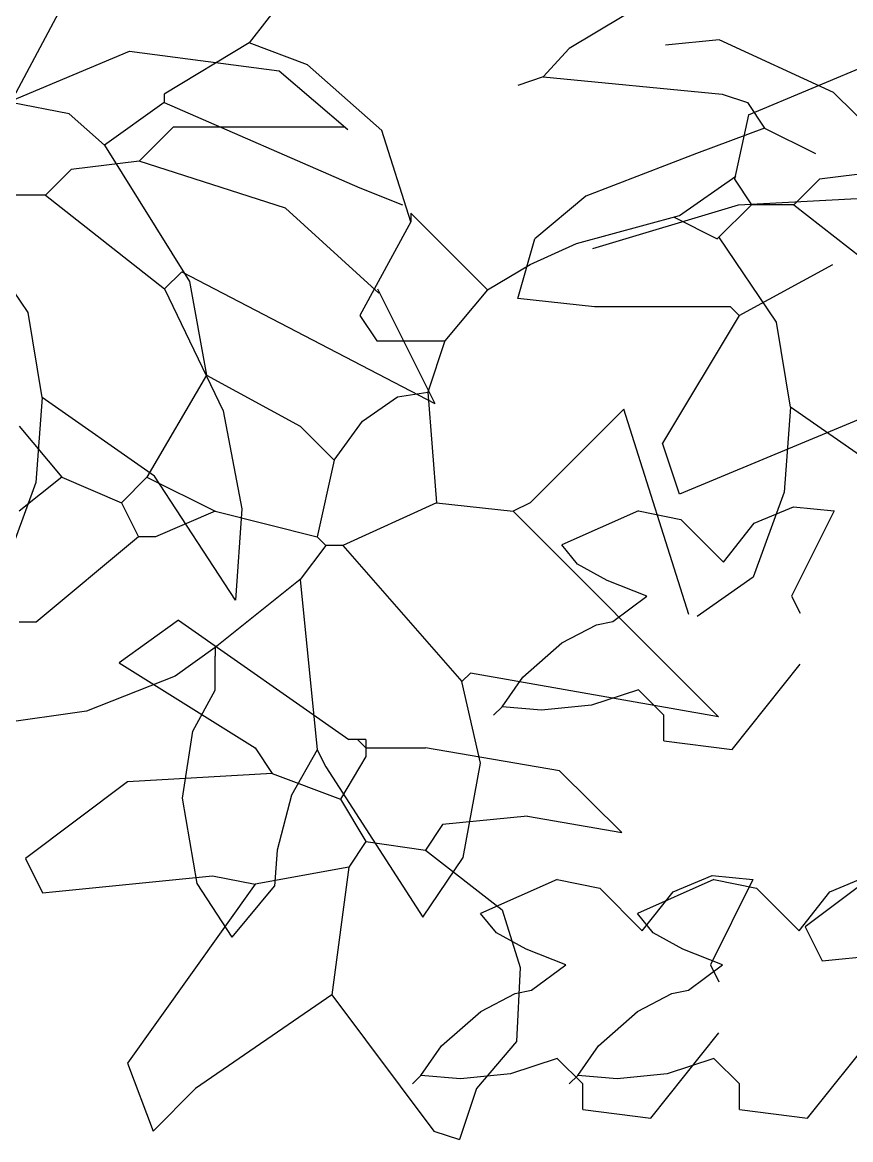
# Model space of a CAD drawing. Header units: millimetres. Extents: x 182 to 305, y 81 to 164.
# Drawn here: x 259.9119 to 260.0466, y 109.4201 to 109.6016 of the extents above; entities that cross this region are included whole.
import ezdxf

# ---------------------------------------------------------------- set-up
doc = ezdxf.new("R2010")
doc.units = ezdxf.units.MM
doc.layers.add('86', color=7, linetype='Continuous')

msp = doc.modelspace()

# ---------------------------------------------------------------- linework, layer by layer
at = {"layer": '86', "color": 252}
for p, q in [((259.958455, 109.610717), (259.948769, 109.598263)), ((259.958455, 109.610717), (259.948769, 109.598263)), ((259.910024, 109.588578), (259.918251, 109.604024)), ((259.910024, 109.588578), (259.918251, 109.604024)), ((260.014122, 109.605356), (260.000778, 109.597367)), ((260.014122, 109.605356), (260.000778, 109.597367)), ((259.948769, 109.598263), (259.934933, 109.58996)), ((259.948769, 109.598263), (259.934933, 109.58996)), ((259.958284, 109.594704), (259.948769, 109.598263)), ((259.958284, 109.594704), (259.948769, 109.598263)), ((260.025206, 109.598768), (260.016479, 109.597883)), ((260.025206, 109.598768), (260.016479, 109.597883)), ((260.043785, 109.590216), (260.025206, 109.598768)), ((260.043785, 109.590216), (260.025206, 109.598768)), ((259.908302, 109.588123), (259.929314, 109.596928)), ((259.908302, 109.588123), (259.929314, 109.596928)), ((259.929314, 109.596928), (259.95365, 109.593741)), ((259.929314, 109.596928), (259.95365, 109.593741)), ((260.000778, 109.597367), (259.996586, 109.592729)), ((260.000778, 109.597367), (259.996586, 109.592729)), ((259.970358, 109.584053), (259.958284, 109.594704)), ((259.970358, 109.584053), (259.958284, 109.594704)), ((260.02997, 109.586576), (260.050983, 109.595381)), ((260.02997, 109.586576), (260.050983, 109.595381)), ((259.95365, 109.593741), (259.964804, 109.584181)), ((259.95365, 109.593741), (259.964804, 109.584181)), ((259.996586, 109.592729), (259.992435, 109.591347)), ((259.996586, 109.592729), (259.992435, 109.591347)), ((259.996586, 109.592729), (260.025646, 109.58996)), ((259.996586, 109.592729), (260.025646, 109.58996)), ((259.934933, 109.58996), (259.934933, 109.588578)), ((259.934933, 109.58996), (259.934933, 109.588578)), ((260.025646, 109.58996), (260.029797, 109.588578)), ((260.025646, 109.58996), (260.029797, 109.588578)), ((260.060394, 109.5737), (260.043785, 109.590216)), ((260.060394, 109.5737), (260.043785, 109.590216)), ((259.919521, 109.586716), (259.910024, 109.588578)), ((259.919521, 109.586716), (259.910024, 109.588578)), ((259.934933, 109.588578), (259.925243, 109.581657)), ((259.934933, 109.588578), (259.925243, 109.581657)), ((259.934933, 109.588578), (259.966758, 109.574741)), ((259.934933, 109.588578), (259.966758, 109.574741)), ((260.029797, 109.588578), (260.032562, 109.584426)), ((260.029797, 109.588578), (260.032562, 109.584426)), ((259.925243, 109.581657), (259.919521, 109.586716)), ((259.925243, 109.581657), (259.919521, 109.586716)), ((260.02997, 109.586576), (260.027646, 109.576123)), ((260.02997, 109.586576), (260.027646, 109.576123)), ((259.93642, 109.584591), (259.930887, 109.579053)), ((259.93642, 109.584591), (259.930887, 109.579053)), ((259.964364, 109.584591), (259.93642, 109.584591)), ((259.964364, 109.584591), (259.93642, 109.584591)), ((259.97506, 109.569203), (259.970358, 109.584053)), ((259.97506, 109.569203), (259.970358, 109.584053)), ((260.032562, 109.584426), (260.021495, 109.580275)), ((260.032562, 109.584426), (260.021495, 109.580275)), ((260.032562, 109.584426), (260.040865, 109.580275)), ((260.032562, 109.584426), (260.040865, 109.580275)), ((259.925243, 109.581657), (259.939084, 109.559518)), ((259.925243, 109.581657), (259.939084, 109.559518)), ((260.021495, 109.580275), (260.003502, 109.573355)), ((260.021495, 109.580275), (260.003502, 109.573355)), ((259.930887, 109.579053), (259.919815, 109.577671)), ((259.930887, 109.579053), (259.919815, 109.577671)), ((259.954664, 109.571433), (259.930887, 109.579053)), ((259.954664, 109.571433), (259.930887, 109.579053)), ((259.919815, 109.577671), (259.915663, 109.573519)), ((259.919815, 109.577671), (259.915663, 109.573519)), ((260.018758, 109.570204), (260.027908, 109.576595)), ((260.018758, 109.570204), (260.027908, 109.576595)), ((260.052555, 109.577506), (260.041483, 109.576123)), ((260.052555, 109.577506), (260.041483, 109.576123)), ((259.966758, 109.574741), (259.973678, 109.571972)), ((259.966758, 109.574741), (259.973678, 109.571972)), ((260.027646, 109.576123), (260.030415, 109.571972)), ((260.027646, 109.576123), (260.030415, 109.571972)), ((260.041483, 109.576123), (260.037332, 109.571972)), ((260.041483, 109.576123), (260.037332, 109.571972)), ((259.915663, 109.573519), (259.908747, 109.573519)), ((259.915663, 109.573519), (259.908747, 109.573519)), ((259.915663, 109.573519), (259.935038, 109.558296)), ((259.915663, 109.573519), (259.935038, 109.558296)), ((260.003502, 109.573355), (259.995199, 109.566438)), ((260.003502, 109.573355), (259.995199, 109.566438)), ((260.028302, 109.571931), (260.060394, 109.5737)), ((260.028302, 109.571931), (260.060394, 109.5737)), ((259.969874, 109.557624), (259.954664, 109.571433)), ((259.969874, 109.557624), (259.954664, 109.571433)), ((260.004656, 109.564853), (260.028302, 109.571931)), ((260.004656, 109.564853), (260.028302, 109.571931)), ((260.024877, 109.566438), (260.030415, 109.571972)), ((260.024877, 109.566438), (260.030415, 109.571972)), ((260.037332, 109.571972), (260.030415, 109.571972)), ((260.037332, 109.571972), (260.030415, 109.571972)), ((260.037332, 109.571972), (260.056706, 109.556749)), ((260.037332, 109.571972), (260.056706, 109.556749)), ((259.97506, 109.569203), (259.966758, 109.553984)), ((259.97506, 109.569203), (259.966758, 109.553984)), ((259.97506, 109.57059), (259.97506, 109.569203)), ((259.97506, 109.57059), (259.987515, 109.558135)), ((259.97506, 109.57059), (259.97506, 109.569203)), ((259.97506, 109.57059), (259.987515, 109.558135)), ((260.001982, 109.565678), (260.018758, 109.570204)), ((260.001982, 109.565678), (260.018758, 109.570204)), ((260.01784, 109.569957), (260.024877, 109.566438)), ((260.01784, 109.569957), (260.024877, 109.566438)), ((259.912849, 109.554443), (259.903444, 109.56829)), ((259.912849, 109.554443), (259.903444, 109.56829)), ((259.992435, 109.556749), (259.995199, 109.566438)), ((259.992435, 109.556749), (259.995199, 109.566438)), ((259.994435, 109.562287), (260.001982, 109.565678)), ((259.994435, 109.562287), (260.001982, 109.565678)), ((260.034517, 109.552896), (260.025113, 109.566743)), ((260.034517, 109.552896), (260.025113, 109.566743)), ((259.987515, 109.558135), (259.994435, 109.562287)), ((259.987515, 109.558135), (259.994435, 109.562287)), ((260.028411, 109.553984), (260.043634, 109.562287)), ((260.028411, 109.553984), (260.043634, 109.562287)), ((259.935038, 109.558296), (259.937807, 109.561065)), ((259.935038, 109.558296), (259.937807, 109.561065)), ((259.937807, 109.561065), (259.978951, 109.539671)), ((259.937807, 109.561065), (259.978951, 109.539671)), ((259.935038, 109.558296), (259.944524, 109.538503)), ((259.935038, 109.558296), (259.944524, 109.538503)), ((259.939084, 109.559518), (259.941849, 109.544295)), ((259.939084, 109.559518), (259.941849, 109.544295)), ((259.969632, 109.558296), (259.978951, 109.539671)), ((259.969632, 109.558296), (259.978951, 109.539671)), ((259.987515, 109.558135), (259.980598, 109.549833)), ((259.987515, 109.558135), (259.980598, 109.549833)), ((260.004889, 109.555366), (259.992435, 109.556749)), ((260.004889, 109.555366), (259.992435, 109.556749)), ((260.027028, 109.555366), (260.004889, 109.555366)), ((260.027028, 109.555366), (260.004889, 109.555366)), ((260.028411, 109.553984), (260.027028, 109.555366)), ((260.028411, 109.553984), (260.027028, 109.555366)), ((259.915119, 109.540628), (259.912849, 109.554443)), ((259.915119, 109.540628), (259.912849, 109.554443)), ((259.966758, 109.553984), (259.969527, 109.549833)), ((259.966758, 109.553984), (259.969527, 109.549833)), ((260.028411, 109.553984), (260.015957, 109.533227)), ((260.028411, 109.553984), (260.015957, 109.533227)), ((260.036787, 109.539081), (260.034517, 109.552896)), ((260.036787, 109.539081), (260.034517, 109.552896)), ((259.969527, 109.549833), (259.980598, 109.549833)), ((259.969527, 109.549833), (259.980598, 109.549833)), ((259.980598, 109.549833), (259.977829, 109.54153)), ((259.980598, 109.549833), (259.977829, 109.54153)), ((259.941849, 109.544295), (259.932164, 109.527689)), ((259.941849, 109.544295), (259.932164, 109.527689)), ((259.941849, 109.544295), (259.957072, 109.535992)), ((259.941849, 109.544295), (259.957072, 109.535992)), ((259.915119, 109.540628), (259.914105, 109.526818)), ((259.915119, 109.540628), (259.914105, 109.526818)), ((259.93337, 109.527881), (259.915119, 109.540628)), ((259.93337, 109.527881), (259.915119, 109.540628)), ((259.96718, 109.536788), (259.972899, 109.540782)), ((259.96718, 109.536788), (259.972899, 109.540782)), ((259.972899, 109.540782), (259.977829, 109.54153)), ((259.972899, 109.540782), (259.977829, 109.54153)), ((259.977829, 109.54153), (259.979212, 109.523537)), ((259.977829, 109.54153), (259.979212, 109.523537)), ((259.944524, 109.538503), (259.947566, 109.522569)), ((259.944524, 109.538503), (259.947566, 109.522569)), ((260.009658, 109.538761), (259.994435, 109.523537)), ((260.009658, 109.538761), (259.994435, 109.523537)), ((260.020273, 109.505398), (260.009658, 109.538761)), ((260.020273, 109.505398), (260.009658, 109.538761)), ((260.051937, 109.538761), (260.018726, 109.524924)), ((260.051937, 109.538761), (260.018726, 109.524924)), ((260.036787, 109.539081), (260.035773, 109.525271)), ((260.036787, 109.539081), (260.035773, 109.525271)), ((260.055039, 109.526334), (260.036787, 109.539081)), ((260.055039, 109.526334), (260.036787, 109.539081)), ((259.962606, 109.530458), (259.96718, 109.536788)), ((259.962606, 109.530458), (259.96718, 109.536788)), ((259.911407, 109.535992), (259.918327, 109.527689)), ((259.911407, 109.535992), (259.918327, 109.527689)), ((259.957072, 109.535992), (259.962606, 109.530458)), ((259.957072, 109.535992), (259.962606, 109.530458)), ((260.018726, 109.524924), (260.015957, 109.533227)), ((260.018726, 109.524924), (260.015957, 109.533227)), ((259.962606, 109.530458), (259.959841, 109.518004)), ((259.962606, 109.530458), (259.959841, 109.518004)), ((259.918327, 109.527689), (259.911407, 109.522155)), ((259.918327, 109.527689), (259.911407, 109.522155)), ((259.918327, 109.527689), (259.928012, 109.523537)), ((259.918327, 109.527689), (259.928012, 109.523537)), ((259.932164, 109.527689), (259.928012, 109.523537)), ((259.932164, 109.527689), (259.928012, 109.523537)), ((259.932164, 109.527689), (259.943236, 109.522155)), ((259.932164, 109.527689), (259.943236, 109.522155)), ((259.946552, 109.507698), (259.93337, 109.527881)), ((259.946552, 109.507698), (259.93337, 109.527881)), ((259.914105, 109.526818), (259.909035, 109.513009)), ((259.914105, 109.526818), (259.909035, 109.513009)), ((260.035773, 109.525271), (260.030703, 109.511462)), ((260.035773, 109.525271), (260.030703, 109.511462)), ((259.928012, 109.523537), (259.930781, 109.518004)), ((259.928012, 109.523537), (259.930781, 109.518004)), ((259.943236, 109.522155), (259.933546, 109.518004)), ((259.943236, 109.522155), (259.933546, 109.518004)), ((259.943236, 109.522155), (259.959841, 109.518004)), ((259.943236, 109.522155), (259.959841, 109.518004)), ((259.947566, 109.522569), (259.946552, 109.507698)), ((259.947566, 109.522569), (259.946552, 109.507698)), ((259.979212, 109.523537), (259.963993, 109.516621)), ((259.979212, 109.523537), (259.963993, 109.516621)), ((259.979212, 109.523537), (259.991666, 109.522155)), ((259.979212, 109.523537), (259.991666, 109.522155)), ((259.994435, 109.523537), (259.991666, 109.522155)), ((259.994435, 109.523537), (259.991666, 109.522155)), ((259.991666, 109.522155), (260.025074, 109.488747)), ((259.991666, 109.522155), (260.025074, 109.488747)), ((260.012044, 109.522215), (259.99959, 109.516681)), ((260.012044, 109.522215), (259.99959, 109.516681)), ((260.012044, 109.522215), (260.018964, 109.520832)), ((260.012044, 109.522215), (260.018964, 109.520832)), ((260.030886, 109.520215), (260.03724, 109.522878)), ((260.030886, 109.520215), (260.03724, 109.522878)), ((260.043873, 109.522215), (260.036952, 109.508378)), ((260.043873, 109.522215), (260.036952, 109.508378)), ((260.03724, 109.522878), (260.043873, 109.522215)), ((260.03724, 109.522878), (260.043873, 109.522215)), ((260.018964, 109.520832), (260.025885, 109.513912)), ((260.018964, 109.520832), (260.025885, 109.513912)), ((260.025885, 109.513912), (260.030886, 109.520215)), ((260.025885, 109.513912), (260.030886, 109.520215)), ((259.930781, 109.518004), (259.914176, 109.504167)), ((259.930781, 109.518004), (259.914176, 109.504167)), ((259.933546, 109.518004), (259.930781, 109.518004)), ((259.933546, 109.518004), (259.930781, 109.518004)), ((259.961224, 109.516621), (259.957072, 109.511083)), ((259.961224, 109.516621), (259.957072, 109.511083)), ((259.959841, 109.518004), (259.961224, 109.516621)), ((259.959841, 109.518004), (259.961224, 109.516621)), ((259.963993, 109.516621), (259.961224, 109.516621)), ((259.963993, 109.516621), (259.961224, 109.516621)), ((259.963993, 109.516621), (259.983363, 109.494478)), ((259.963993, 109.516621), (259.983363, 109.494478)), ((260.002163, 109.513558), (259.99959, 109.516681)), ((260.002163, 109.513558), (259.99959, 109.516681)), ((260.006993, 109.510895), (260.002163, 109.513558)), ((260.006993, 109.510895), (260.002163, 109.513558)), ((259.957072, 109.511083), (259.943236, 109.500016)), ((259.957072, 109.511083), (259.943236, 109.500016)), ((259.957072, 109.511083), (259.959841, 109.48341)), ((259.957072, 109.511083), (259.959841, 109.48341)), ((260.030703, 109.511462), (260.021577, 109.505088)), ((260.030703, 109.511462), (260.021577, 109.505088)), ((260.01343, 109.508378), (260.006993, 109.510895)), ((260.01343, 109.508378), (260.006993, 109.510895)), ((260.007892, 109.504226), (260.01343, 109.508378)), ((260.007892, 109.504226), (260.01343, 109.508378)), ((260.036952, 109.508378), (260.038339, 109.505609)), ((260.036952, 109.508378), (260.038339, 109.505609)), ((259.914176, 109.504167), (259.911407, 109.504167)), ((259.914176, 109.504167), (259.911407, 109.504167)), ((259.937309, 109.504463), (259.92762, 109.497547)), ((259.937309, 109.504463), (259.92762, 109.497547)), ((259.937309, 109.504463), (259.964982, 109.485093)), ((259.937309, 109.504463), (259.964982, 109.485093)), ((259.999621, 109.500776), (260.005213, 109.503705)), ((259.999621, 109.500776), (260.005213, 109.503705)), ((260.005213, 109.503705), (260.007892, 109.504226)), ((260.005213, 109.503705), (260.007892, 109.504226)), ((259.993267, 109.495184), (259.999621, 109.500776)), ((259.993267, 109.495184), (259.999621, 109.500776)), ((259.943236, 109.500016), (259.93676, 109.495349)), ((259.943236, 109.500016), (259.93676, 109.495349)), ((259.943236, 109.500016), (259.943236, 109.498629)), ((259.943236, 109.500016), (259.943236, 109.498629)), ((259.943236, 109.493095), (259.943236, 109.498629)), ((259.943236, 109.493095), (259.943236, 109.498629)), ((259.92762, 109.497547), (259.949763, 109.483706)), ((259.92762, 109.497547), (259.949763, 109.483706)), ((260.027267, 109.483469), (260.038339, 109.497306)), ((260.027267, 109.483469), (260.038339, 109.497306)), ((259.93676, 109.495349), (259.92234, 109.489653)), ((259.93676, 109.495349), (259.92234, 109.489653)), ((259.98475, 109.495864), (259.983363, 109.494478)), ((259.98475, 109.495864), (259.983363, 109.494478)), ((260.025074, 109.488747), (259.98475, 109.495864)), ((260.025074, 109.488747), (259.98475, 109.495864)), ((259.989903, 109.490386), (259.993267, 109.495184)), ((259.989903, 109.490386), (259.993267, 109.495184)), ((259.939597, 109.486433), (259.943236, 109.493095)), ((259.939597, 109.486433), (259.943236, 109.493095)), ((259.986403, 109.481233), (259.983363, 109.494478)), ((259.986403, 109.481233), (259.983363, 109.494478)), ((260.012044, 109.493155), (260.004451, 109.490658)), ((260.012044, 109.493155), (260.004451, 109.490658)), ((260.016195, 109.489003), (260.012044, 109.493155)), ((260.016195, 109.489003), (260.012044, 109.493155)), ((259.92234, 109.489653), (259.907255, 109.487561)), ((259.92234, 109.489653), (259.907255, 109.487561)), ((259.989904, 109.490386), (259.988522, 109.489003)), ((259.989904, 109.490386), (259.988522, 109.489003)), ((259.996317, 109.489859), (259.989903, 109.490386)), ((259.996317, 109.489859), (259.989903, 109.490386)), ((260.004451, 109.490658), (259.996317, 109.489859)), ((260.004451, 109.490658), (259.996317, 109.489859)), ((260.016195, 109.484852), (260.016195, 109.489003)), ((260.016195, 109.484852), (260.016195, 109.489003)), ((259.937942, 109.475537), (259.939597, 109.486433)), ((259.937942, 109.475537), (259.939597, 109.486433)), ((259.966369, 109.485093), (259.964982, 109.485093)), ((259.966369, 109.485093), (259.964982, 109.485093)), ((259.967751, 109.485093), (259.966369, 109.485093)), ((259.966369, 109.485093), (259.967751, 109.483706)), ((259.967751, 109.485093), (259.966369, 109.485093)), ((259.966369, 109.485093), (259.967751, 109.483706)), ((259.967751, 109.485093), (259.967751, 109.483706)), ((259.967751, 109.485093), (259.967751, 109.483706)), ((260.016195, 109.484852), (260.027267, 109.483469)), ((260.016195, 109.484852), (260.027267, 109.483469)), ((259.949763, 109.483706), (259.952528, 109.479555)), ((259.949763, 109.483706), (259.952528, 109.479555)), ((259.959841, 109.48341), (259.955672, 109.476032)), ((259.959841, 109.48341), (259.955672, 109.476032)), ((259.959841, 109.48341), (259.961224, 109.480641)), ((259.959841, 109.48341), (259.961224, 109.480641)), ((259.967751, 109.482324), (259.9636, 109.475403)), ((259.967751, 109.482324), (259.9636, 109.475403)), ((259.967751, 109.483706), (259.977437, 109.483706)), ((259.967751, 109.483706), (259.967751, 109.482324)), ((259.967751, 109.483706), (259.977437, 109.483706)), ((259.967751, 109.483706), (259.967751, 109.482324)), ((259.999198, 109.479962), (259.977437, 109.483706)), ((259.999198, 109.479962), (259.977437, 109.483706)), ((259.961224, 109.480641), (259.977032, 109.456211)), ((259.961224, 109.480641), (259.977032, 109.456211)), ((259.983566, 109.465878), (259.986403, 109.481233)), ((259.983566, 109.465878), (259.986403, 109.481233)), ((259.952528, 109.479555), (259.929006, 109.478172)), ((259.952528, 109.479555), (259.929006, 109.478172)), ((259.952528, 109.479555), (259.9636, 109.475403)), ((259.952528, 109.479555), (259.9636, 109.475403)), ((260.009365, 109.469977), (259.999198, 109.479962)), ((260.009365, 109.469977), (259.999198, 109.479962)), ((259.929006, 109.478172), (259.9124, 109.465718)), ((259.929006, 109.478172), (259.9124, 109.465718)), ((259.940306, 109.461668), (259.937942, 109.475537)), ((259.940306, 109.461668), (259.937942, 109.475537)), ((259.955672, 109.476032), (259.953308, 109.467116)), ((259.955672, 109.476032), (259.953308, 109.467116)), ((259.9636, 109.475403), (259.967751, 109.468487)), ((259.9636, 109.475403), (259.967751, 109.468487)), ((259.980206, 109.471252), (259.977437, 109.467101)), ((259.980206, 109.471252), (259.977437, 109.467101)), ((259.994042, 109.472639), (259.980206, 109.471252)), ((259.994042, 109.472639), (259.980206, 109.471252)), ((259.994042, 109.472639), (260.009365, 109.469977)), ((259.994042, 109.472639), (260.009365, 109.469977)), ((259.967751, 109.468487), (259.964982, 109.464336)), ((259.967751, 109.468487), (259.964982, 109.464336)), ((259.967751, 109.468487), (259.977437, 109.467101)), ((259.967751, 109.468487), (259.977437, 109.467101)), ((259.9124, 109.465718), (259.915165, 109.460184)), ((259.9124, 109.465718), (259.915165, 109.460184)), ((259.953308, 109.467116), (259.952921, 109.461266)), ((259.953308, 109.467116), (259.952921, 109.461266)), ((259.977032, 109.456211), (259.983566, 109.465878)), ((259.977032, 109.456211), (259.983566, 109.465878)), ((259.977437, 109.467101), (259.989891, 109.457415)), ((259.977437, 109.467101), (259.989891, 109.457415)), ((260.055778, 109.467101), (260.039172, 109.454646)), ((260.055778, 109.467101), (260.039172, 109.454646)), ((259.964982, 109.464336), (259.949763, 109.461567)), ((259.964982, 109.464336), (259.949763, 109.461567)), ((259.964982, 109.464336), (259.962217, 109.443579)), ((259.964982, 109.464336), (259.962217, 109.443579)), ((259.915165, 109.460184), (259.942843, 109.462949)), ((259.915165, 109.460184), (259.942843, 109.462949)), ((259.942843, 109.462949), (259.949763, 109.461567)), ((259.942843, 109.462949), (259.949763, 109.461567)), ((259.998844, 109.462313), (259.98639, 109.456779)), ((259.998844, 109.462313), (259.98639, 109.456779)), ((259.998844, 109.462313), (260.005765, 109.460931)), ((259.998844, 109.462313), (260.005765, 109.460931)), ((260.024332, 109.462313), (260.011878, 109.456779)), ((260.024332, 109.462313), (260.011878, 109.456779)), ((260.017686, 109.460314), (260.024041, 109.462977)), ((260.017686, 109.460314), (260.024041, 109.462977)), ((260.030673, 109.462313), (260.023753, 109.448477)), ((260.030673, 109.462313), (260.023753, 109.448477)), ((260.024041, 109.462977), (260.030673, 109.462313)), ((260.024041, 109.462977), (260.030673, 109.462313)), ((260.024332, 109.462313), (260.031252, 109.460931)), ((260.024332, 109.462313), (260.031252, 109.460931)), ((260.043174, 109.460314), (260.049528, 109.462977)), ((260.043174, 109.460314), (260.049528, 109.462977)), ((259.949763, 109.461567), (259.929006, 109.432507)), ((259.949763, 109.461567), (259.929006, 109.432507)), ((259.946001, 109.452965), (259.940306, 109.461668)), ((259.946001, 109.452965), (259.940306, 109.461668)), ((259.946001, 109.452965), (259.952921, 109.461266)), ((259.946001, 109.452965), (259.952921, 109.461266)), ((260.005765, 109.460931), (260.012685, 109.45401)), ((260.005765, 109.460931), (260.012685, 109.45401)), ((260.012685, 109.45401), (260.017686, 109.460314)), ((260.012685, 109.45401), (260.017686, 109.460314)), ((260.031252, 109.460931), (260.038173, 109.45401)), ((260.031252, 109.460931), (260.038173, 109.45401)), ((260.038173, 109.45401), (260.043174, 109.460314)), ((260.038173, 109.45401), (260.043174, 109.460314)), ((259.988964, 109.453657), (259.98639, 109.456779)), ((259.988964, 109.453657), (259.98639, 109.456779)), ((259.989891, 109.457415), (259.992843, 109.448008)), ((259.989891, 109.457415), (259.992843, 109.448008)), ((260.014451, 109.453657), (260.011878, 109.456779)), ((260.014451, 109.453657), (260.011878, 109.456779)), ((259.993793, 109.450994), (259.988964, 109.453657)), ((259.993793, 109.450994), (259.988964, 109.453657)), ((260.019281, 109.450994), (260.014451, 109.453657)), ((260.019281, 109.450994), (260.014451, 109.453657)), ((260.039172, 109.454646), (260.041937, 109.449113)), ((260.039172, 109.454646), (260.041937, 109.449113)), ((260.041937, 109.449113), (260.069615, 109.451877)), ((260.041937, 109.449113), (260.069615, 109.451877)), ((260.000231, 109.448477), (259.993793, 109.450994)), ((260.000231, 109.448477), (259.993793, 109.450994)), ((260.025718, 109.448477), (260.019281, 109.450994)), ((260.025718, 109.448477), (260.019281, 109.450994)), ((259.992843, 109.448008), (259.992208, 109.436025)), ((259.992843, 109.448008), (259.992208, 109.436025)), ((259.994693, 109.444325), (260.000231, 109.448477)), ((259.994693, 109.444325), (260.000231, 109.448477)), ((260.02018, 109.444325), (260.025718, 109.448477)), ((260.02018, 109.444325), (260.025718, 109.448477)), ((260.023753, 109.448477), (260.025139, 109.445708)), ((260.023753, 109.448477), (260.025139, 109.445708)), ((259.986422, 109.440875), (259.992014, 109.443804)), ((259.986422, 109.440875), (259.992014, 109.443804)), ((259.992014, 109.443804), (259.994693, 109.444325)), ((259.992014, 109.443804), (259.994693, 109.444325)), ((260.011909, 109.440875), (260.017501, 109.443804)), ((260.011909, 109.440875), (260.017501, 109.443804)), ((260.017501, 109.443804), (260.02018, 109.444325)), ((260.017501, 109.443804), (260.02018, 109.444325)), ((259.962217, 109.443579), (259.940074, 109.428356)), ((259.962217, 109.443579), (259.940074, 109.428356)), ((259.962217, 109.443579), (259.978823, 109.421435)), ((259.962217, 109.443579), (259.978823, 109.421435)), ((259.980068, 109.435283), (259.986422, 109.440875)), ((259.980068, 109.435283), (259.986422, 109.440875)), ((260.005555, 109.435283), (260.011909, 109.440875)), ((260.005555, 109.435283), (260.011909, 109.440875)), ((260.014068, 109.423568), (260.025139, 109.437405)), ((260.014068, 109.423568), (260.025139, 109.437405)), ((260.039555, 109.423568), (260.050627, 109.437405)), ((260.039555, 109.423568), (260.050627, 109.437405)), ((259.976704, 109.430484), (259.980068, 109.435283)), ((259.976704, 109.430484), (259.980068, 109.435283)), ((259.992208, 109.436025), (259.985739, 109.428356)), ((259.992208, 109.436025), (259.985739, 109.428356)), ((260.002191, 109.430484), (260.005555, 109.435283)), ((260.002191, 109.430484), (260.005555, 109.435283)), ((259.998844, 109.433253), (259.991251, 109.430756)), ((259.998844, 109.433253), (259.991251, 109.430756)), ((260.002996, 109.429102), (259.998844, 109.433253)), ((260.002996, 109.429102), (259.998844, 109.433253)), ((260.024332, 109.433253), (260.016739, 109.430756)), ((260.024332, 109.433253), (260.016739, 109.430756)), ((260.028483, 109.429102), (260.024332, 109.433253)), ((260.028483, 109.429102), (260.024332, 109.433253)), ((259.929006, 109.432507), (259.933158, 109.421435)), ((259.929006, 109.432507), (259.933158, 109.421435)), ((259.976705, 109.430484), (259.975322, 109.429102)), ((259.976705, 109.430484), (259.975322, 109.429102)), ((259.983118, 109.429957), (259.976704, 109.430484)), ((259.983118, 109.429957), (259.976704, 109.430484)), ((259.991251, 109.430756), (259.983118, 109.429957)), ((259.991251, 109.430756), (259.983118, 109.429957)), ((260.002192, 109.430484), (260.00081, 109.429102)), ((260.002192, 109.430484), (260.00081, 109.429102)), ((260.008605, 109.429957), (260.002191, 109.430484)), ((260.008605, 109.429957), (260.002191, 109.430484)), ((260.016739, 109.430756), (260.008605, 109.429957)), ((260.016739, 109.430756), (260.008605, 109.429957)), ((259.940074, 109.428356), (259.933158, 109.421435)), ((259.940074, 109.428356), (259.933158, 109.421435)), ((259.985739, 109.428356), (259.982975, 109.420053)), ((259.985739, 109.428356), (259.982975, 109.420053)), ((260.002996, 109.42495), (260.002996, 109.429102)), ((260.002996, 109.42495), (260.002996, 109.429102)), ((260.028483, 109.42495), (260.028483, 109.429102)), ((260.028483, 109.42495), (260.028483, 109.429102)), ((260.002996, 109.42495), (260.014068, 109.423568)), ((260.002996, 109.42495), (260.014068, 109.423568)), ((260.028483, 109.42495), (260.039555, 109.423568)), ((260.028483, 109.42495), (260.039555, 109.423568)), ((259.978823, 109.421435), (259.982975, 109.420053)), ((259.978823, 109.421435), (259.982975, 109.420053))]:
    msp.add_line(p, q, dxfattribs=at)
msp.add_arc((260.02997, 109.586575), 0.000000173, 112.46561, 167.19723, dxfattribs=at)
msp.add_arc((260.02997, 109.586575), 0.000000173, 112.46561, 167.19723, dxfattribs=at)

doc.saveas('drawing.dxf')
